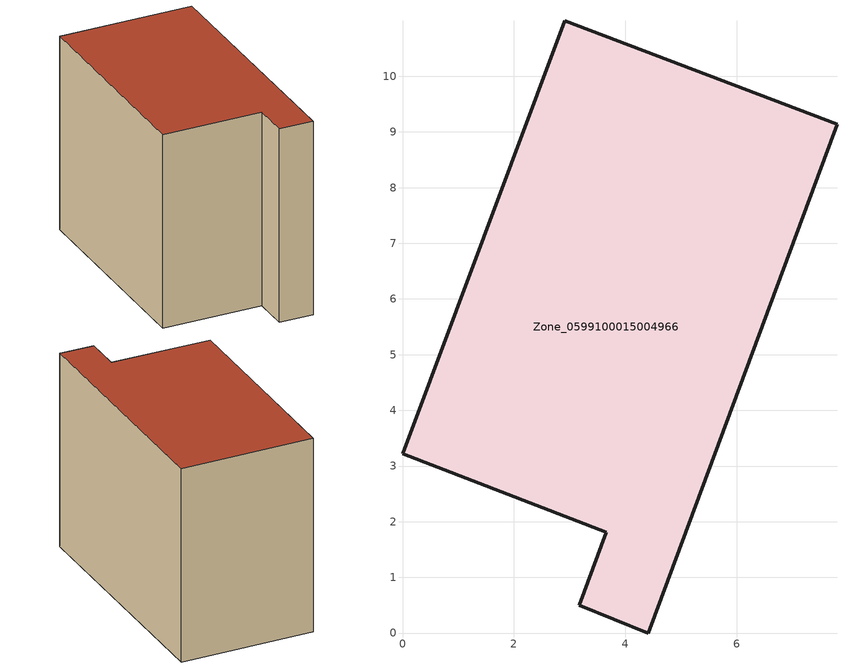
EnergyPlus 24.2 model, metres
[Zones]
Zone_0599100015004966
 floor ground (C_G): 2.91,10.99 7.8,9.14 4.42,0 3.17,0.5 3.66,1.81 0,3.22 z0.88
 wall outside (C_F): 7.8,9.14 2.91,10.99 0,3.22 3.66,1.81 3.17,0.5 4.42,0 7.8,9.14 z0.88:8.71
 roof outside (C_R): 4.42,0 7.8,9.14 2.91,10.99 0,3.22 3.66,1.81 3.17,0.5 z8.71
[BUILDING]
Pand.0599100015004966: North Axis=0; Terrain=City; Loads Convergence Tolerance Value=0.04; Temperature Convergence Tolerance Value=0.4; Solar Distribution=FullExterior; Maximum Number of Warmup Days=25; Minimum Number of Warmup Days=1
[Site:Location]
Rotterdam.The.Hague.AP_ZH_NLD Design_Conditions: Latitude=51.96; Longitude=4.45; Time Zone=1; Elevation=-4.5
[SITE:GROUNDTEMPERATURE:BUILDINGSURFACE]
18, 18, 18, 18, 18, 18, 18, 18, 18, 18, 18, 18
[MATERIAL] Thermal Absorptance=0.9; Solar Absorptance=0.7; Visible Absorptance=0.7
Name | Roughness | Thickness | Conductivity | Density | Specific Heat
G.TI.1965-1974 | MediumSmooth | 0.15 | 0.882353 | 540 | 1210
F.TI.1965-1974 | Rough | 0.3 | 0.697674 | 1920 | 840
R.TI.1965-1974 | MediumRough | 0.2 | 0.232558 | 1500 | 1000
[CONSTRUCTION]
C_G: G.TI.1965-1974
C_F: F.TI.1965-1974
C_R: R.TI.1965-1974
[ZONE]
Zone_0599100015004966: Type=1; Multiplier=1; Ceiling Height=Autocalculate; Volume=Autocalculate; Floor Area=autocalculate; Part of Total Floor Area=Yes
[ZONEINFILTRATION:DESIGNFLOWRATE]
Infil_Zone_0599100015004966: Zone or ZoneList or Space or SpaceList=Zone_0599100015004966; Schedule=AlwaysOn; Design Flow Rate Calculation Method=Flow/Area; Flow Rate per Floor Area=0.003; Constant Term Coefficient=1; Temperature Term Coefficient=0; Velocity Term Coefficient=0; Velocity Squared Term Coefficient=0
[HVACTEMPLATE:ZONE:IDEALLOADSAIRSYSTEM]
Zone_0599100015004966: Maximum Heating Supply Air Temperature=50; Minimum Cooling Supply Air Temperature=13; Maximum Heating Supply Air Humidity Ratio=0.0156; Minimum Cooling Supply Air Humidity Ratio=0.0077; Heating Limit=NoLimit; Cooling Limit=NoLimit; Dehumidification Control Type=ConstantSensibleHeatRatio; Cooling Sensible Heat Ratio=0.7; Dehumidification Setpoint=60; Humidification Control Type=None; Humidification Setpoint=30; Outdoor Air Method=None; Outdoor Air Flow Rate per Person=0.00944; Outdoor Air Flow Rate per Zone Floor Area=0; Outdoor Air Flow Rate per Zone=0; Demand Controlled Ventilation Type=None; Outdoor Air Economizer Type=NoEconomizer; Heat Recovery Type=None; Sensible Heat Recovery Effectiveness=0.7; Latent Heat Recovery Effectiveness=0.65
[ZONECONTROL:THERMOSTAT]
ThermostatControl_Zone_0599100015004966: Zone or ZoneList=Zone_0599100015004966; Control Type Schedule=DualSetpointControlType; Control 1=Thermostat_Zone_0599100015004966; Temperature Difference Between Cutout And Setpoint=0
[THERMOSTATSETPOINT:DUALSETPOINT]
Thermostat_Zone_0599100015004966: Heating Setpoint Temperature Schedule=HeatingSetpoint_Zone_0599100015004966; Cooling Setpoint Temperature Schedule=CoolingSetpoint_Zone_0599100015004966
[SCHEDULE:COMPACT]
HeatingSetpoint_Zone_0599100015004966: Through: 12/31, For: AllDays, Until: 24:00, 21
CoolingSetpoint_Zone_0599100015004966: Through: 12/31, For: AllDays, Until: 24:00, 24
DualSetpointControlType: Through: 12/31, For: AllDays, Until: 24:00, 4
AlwaysOn: Through: 12/31, For: AllDays, Until: 24:00, 1
